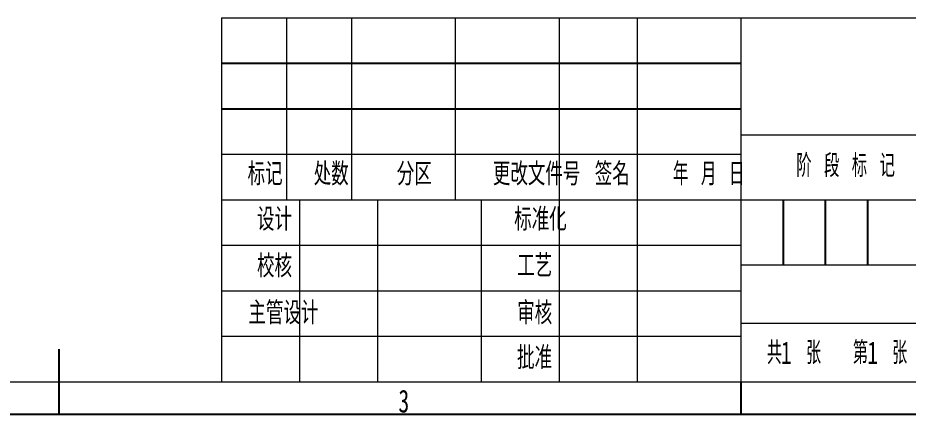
# Model space of a CAD drawing. Header units: millimetres. Extents: x 0 to 420, y 0 to 297.
# Drawn here: x 203.6 to 340.8, y 0 to 61 of the extents above; entities that cross this region are included whole.
import ezdxf

# ---------------------------------------------------------------- set-up
doc = ezdxf.new("R2010")
doc.units = ezdxf.units.MM
for name, color, linetype in [('10', 7, 'Continuous'), ('5', 7, 'Continuous'), ('9', 7, 'Continuous'), ('SLD-0', 7, 'Continuous')]:
    doc.layers.add(name, color=color, linetype=linetype)
doc.styles.add('SLDTEXTSTYLE0', font='TXT', dxfattribs={"width": 0.7})
doc.styles.add('SLDTEXTSTYLE1', font='TXT', dxfattribs={"width": 0.7, "bigfont": 'bigfont'})
doc.styles.add('SLDTEXTSTYLE2', font='TXT', dxfattribs={"width": 0.62, "bigfont": 'bigfont'})
doc.styles.add('SLDTEXTSTYLE3', font='TXT', dxfattribs={"width": 0.614286, "bigfont": 'bigfont'})
doc.styles.add('SLDTEXTSTYLE4', font='TXT', dxfattribs={"width": 0.6, "bigfont": 'bigfont'})

msp = doc.modelspace()

# ---------------------------------------------------------------- linework, layer by layer
at = {"layer": '10', "color": 7, "lineweight": 15}
for p, q in [((245, 61), (245, 33)), ((255, 61), (255, 33)), ((271, 61), (271, 33)), ((287, 61), (287, 5)), ((299, 61), (299, 5)), ((315, 61), (315, 5)), ((315, 43), (415, 43)), ((235, 40), (315, 40)), ((235, 33), (365, 33)), ((247, 33), (247, 5)), ((259, 33), (259, 5)), ((275, 33), (275, 5)), ((235, 26), (315, 26)), ((315, 23), (415, 23)), ((235, 19), (315, 19)), ((315, 14), (415, 14)), ((235, 12), (315, 12))]:
    msp.add_line(p, q, dxfattribs=at)
at = {"layer": '10', "color": 7}
for p, q in [((235, 54), (315, 54)), ((235, 47), (315, 47)), ((315, 5), (315, 0))]:
    msp.add_line(p, q, dxfattribs=at)
at = {"layer": '5', "color": 7, "lineweight": 15}
for p, q in [((235, 61), (415, 61)), ((235, 61), (235, 5)), ((0, 5), (415, 5))]:
    msp.add_line(p, q, dxfattribs=at)
at = {"layer": '5', "color": 7}
for p, q in [((210, 5), (210, 10)), ((210, 0), (210, 5))]:
    msp.add_line(p, q, dxfattribs=at)
at = {"layer": '9', "color": 7}
msp.add_line((0, 0), (420, 0), dxfattribs=at)
at = {"layer": 'SLD-0'}
for p, q in [((321.5, 33), (321.5, 23)), ((328, 33), (328, 23)), ((334.5, 33), (334.5, 23))]:
    msp.add_line(p, q, dxfattribs=at)

# ---------------------------------------------------------------- texts
at = {"layer": '10', "color": 7, "char_height": 3.5, "attachment_point": 2}
for s, insert, style in [('阶 段 标 记', (331.1255, 39.9941), 'SLDTEXTSTYLE3'), ('标记', (241.7107, 38.7166), 'SLDTEXTSTYLE1'), ('处数', (251.8861, 38.7166), 'SLDTEXTSTYLE1'), ('分区', (264.6827, 38.7166), 'SLDTEXTSTYLE1'), ('更改文件号', (283.5293, 38.7166), 'SLDTEXTSTYLE1'), ('签名', (295.1872, 38.7166), 'SLDTEXTSTYLE1'), ('年 月 日', (310.041, 38.7166), 'SLDTEXTSTYLE2'), ('设计', (243.1504, 31.7343), 'SLDTEXTSTYLE1'), ('标准化', (284.1213, 31.7343), 'SLDTEXTSTYLE1'), ('校核', (243.1495, 24.5561), 'SLDTEXTSTYLE1'), ('工艺', (283.235, 24.5985), 'SLDTEXTSTYLE1'), ('主管设计', (244.5306, 17.3301), 'SLDTEXTSTYLE1'), ('审核', (283.2344, 17.3301), 'SLDTEXTSTYLE1'), ('共  张', (323.1782, 11.201), 'SLDTEXTSTYLE4'), ('第  张', (336.4417, 11.201), 'SLDTEXTSTYLE4'), ('批准', (283.2165, 10.4411), 'SLDTEXTSTYLE1'), ('3', (263.0742, 3.7617), 'SLDTEXTSTYLE0')]:
    msp.add_mtext(s, dxfattribs=dict(at, insert=insert, style=style))
at = {"layer": '10', "char_height": 3.5, "attachment_point": 1, "style": 'SLDTEXTSTYLE0'}
for insert in [(321.1423, 11.201), (334.4795, 11.201)]:
    msp.add_mtext('1', dxfattribs=dict(at, insert=insert))

doc.saveas('drawing.dxf')
